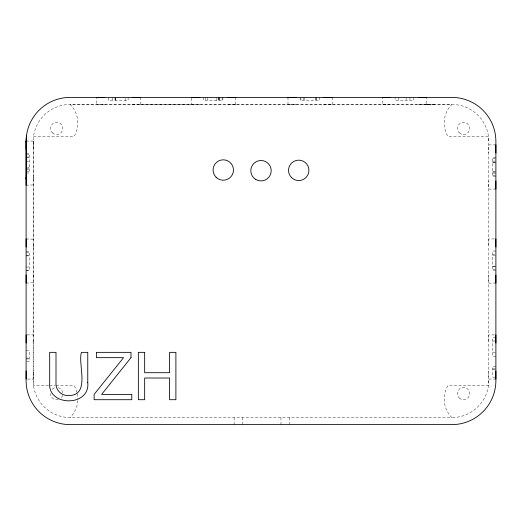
<?xml version="1.0" encoding="UTF-8"?>
<svg xmlns="http://www.w3.org/2000/svg" width="522" height="522" viewBox="0 0 522 522"><rect width="100%" height="100%" fill="white"/><g stroke="black" fill="none" stroke-linecap="round" stroke-linejoin="round"><path stroke-width="0.39" stroke-dasharray="2.61 1.96" d="M33.173 340.925L33.173 379.05L26.107 379.05M33.173 335.985L33.173 334.896L26.107 334.896M26.113 141.044L33.199 141.044L33.173 343.026M132.484 104.452L140.62 104.387L70.163 104.459A36.99 36.99 0 0 0 33.493 136.614L33.173 380.564L33.493 385.393L48.833 385.393M324.018 104.452L331.992 104.459M33.18 184.925L26.107 185.206M33.18 282.807L26.107 283.081M140.451 104.459L451.837 104.459A26.152 26.152 0 0 0 447.68 136.027L448.13 136.614L488.507 136.614L488.82 380.564L488.507 385.393L448.13 385.393L447.68 385.98A26.152 26.152 0 0 0 451.837 417.548L70.163 417.548A36.99 36.99 0 0 1 33.173 380.564L33.173 370.92M33.199 141.044L33.18 149.181M235.65 104.459L235.82 97.386M235.82 104.433L227.683 104.452M385.791 104.459L386.378 104.452M422.396 104.452L422.807 104.459M104.596 104.452L96.459 104.459L96.459 98.175M199.795 104.452L140.62 104.387M296.131 104.452L287.994 104.426M390.443 104.452L382.306 104.439L382.306 98.175M418.331 104.452L435.563 104.446L425.848 104.459L428.321 104.452L426.467 104.42L426.467 97.386M33.493 136.614L73.87 136.614L74.32 136.027A26.152 26.152 0 0 0 70.163 104.459L451.837 104.459A36.99 36.99 0 0 1 488.82 141.442M495.887 144.894L488.82 144.894L488.827 153.031M26.107 153.585L29.186 153.585L29.186 172.991L26.107 172.991M26.107 154.192L29.186 154.192M26.107 157.018L29.186 157.018M495.887 157.474L492.814 157.474L492.814 176.723L495.887 176.723M26.107 157.624L29.186 157.624M492.814 158.603L495.887 158.603M26.107 161.187L29.186 161.187M492.814 161.115L495.887 161.115M492.814 162.244L495.887 162.244M492.814 162.57L495.887 162.57M27.646 167.816L29.186 167.816M26.107 168.143L29.186 168.143M26.107 169.356L29.186 169.356M492.814 171.705L495.887 171.705M26.107 171.777L29.186 171.777M492.814 172.071L495.887 172.071M492.814 173.082L495.887 173.082M492.814 175.712L495.887 175.712M495.887 189.055L488.82 189.055L488.827 180.919M26.113 238.926L33.18 239.2M494.321 238.926L488.82 238.926L488.827 247.056M495.887 251.056L492.814 251.056L492.814 270.305L495.887 270.305M26.107 251.643L29.186 251.643L29.186 270.65L26.107 270.65M26.107 252.452L29.186 252.452M492.814 254.612L494.354 254.534M492.814 255.141L495.887 255.141M26.107 255.643L29.186 255.643M26.107 255.891L29.186 255.891M492.814 266.259L495.887 266.259M492.814 266.664L495.887 266.664M26.107 267.01L29.186 267.01M492.814 269.698L495.887 269.698M26.107 270.363L29.186 270.363M495.893 283.081L488.82 283.081L488.827 274.95M494.321 334.896L488.82 334.896L488.827 343.026M495.887 337.388L492.814 337.388L492.814 356.474L495.887 356.474M492.814 341.023L495.887 341.023M26.107 350.686L29.186 350.686L29.186 361.563L26.107 361.563M492.814 352.833L495.887 352.833M26.107 358.125L29.186 358.125M26.107 358.934L29.186 358.934M495.887 366.255L492.814 366.255L492.814 377.132L495.887 377.132M492.814 368.884L495.887 368.884M492.814 369.693L495.887 369.693M495.887 379.05L488.82 379.05L488.827 370.92M49.642 385.393L55.293 385.393M56.102 385.393L73.87 385.393L74.32 385.98A26.152 26.152 0 0 1 76.93 392.29M115.538 98.162L115.597 100.472M33.18 177.069L33.186 179.372M33.173 244.759L33.18 247.056M33.18 274.95L33.186 277.247M33.173 141.442L33.173 142.134M413.665 97.392L413.665 100.472L395.108 100.472L395.108 97.392M409.946 97.392L409.946 100.472M406.103 97.392L406.103 100.472M398.625 97.392L398.625 100.472M332.155 97.386L332.155 104.452M319.568 97.392L319.568 100.557L300.124 100.557L300.124 97.392M316.136 97.392L316.136 100.557M316.051 97.392L316.051 100.557M315.49 97.392L315.49 100.557M304.365 97.392L304.365 100.557M303.758 97.392L303.758 100.557M300.933 97.392L300.933 100.557M289.782 417.548L289.782 424.621M287.994 97.392L287.994 104.446M280.96 417.548L280.96 424.621M242.567 417.548L242.567 424.621M234.137 417.548L234.137 424.621M222.874 97.392L222.874 100.472L203.71 100.472L203.71 97.392M222.111 97.392L222.111 100.472M219.442 97.392L219.442 100.472M219.155 97.392L219.155 100.472M218.385 97.392L218.385 100.472M218.307 97.392L218.307 100.472M216.852 98.162L216.852 100.472M207.351 97.392L207.351 100.472M205.29 97.392L205.29 100.472M191.659 98.175L191.659 104.459M140.62 97.386L140.62 104.452M128.092 97.392L128.092 100.472L108.4 100.472L108.4 97.392M125.143 98.162L125.143 100.472M115.519 97.392L115.519 100.472M115.036 97.392L115.036 100.472M112.282 97.392L112.282 100.472M77.778 400.57A26.152 26.152 0 0 1 70.163 417.548M77.282 393.758A26.152 26.152 0 0 1 77.824 399.056M488.82 380.564A36.99 36.99 0 0 1 451.837 417.548M62.627 395.219A6.16 6.16 0 0 1 61.028 397.979M58.268 399.578A6.16 6.16 0 0 1 50.517 393.627M52.324 389.275A6.16 6.16 0 0 1 55.084 387.676M58.268 387.676A6.16 6.16 0 0 1 62.836 393.627M52.337 132.81A6.16 6.16 0 0 0 62.64 130.05A6.16 6.16 0 0 0 55.097 122.507A6.16 6.16 0 0 0 52.337 132.81M459.197 397.979A6.16 6.16 0 0 0 469.5 395.219A6.16 6.16 0 0 0 461.957 387.676A6.16 6.16 0 0 0 459.197 397.979M459.197 132.81A6.16 6.16 0 0 0 469.5 130.05A6.16 6.16 0 0 0 461.957 122.507A6.16 6.16 0 0 0 459.197 132.81"/><path stroke-width="0.78" d="M26.113 283.081L26.113 274.95M26.113 238.926L26.113 247.056M26.107 185.206L26.133 141.044L26.113 149.181M495.887 189.055L495.893 180.919M495.887 379.05L495.893 370.92M26.107 141.442A44.057 44.057 0 0 1 70.163 97.392L451.837 97.392A44.057 44.057 0 0 1 495.887 141.442L495.887 380.564A44.057 44.057 0 0 1 451.837 424.621L70.163 424.621A44.057 44.057 0 0 1 26.107 380.564L26.107 141.442L26.485 135.694M140.62 97.386L132.484 97.386M235.82 97.386L227.683 97.386M332.155 97.386L324.018 97.386M426.467 97.386L418.331 97.386M96.459 97.392L104.596 97.386M191.659 97.392L199.795 97.386M287.994 97.392L296.131 97.386M390.443 97.386L382.306 97.392M495.887 144.894L495.893 153.031M495.893 238.926L495.893 247.056M495.887 334.896L495.893 343.026M26.107 334.896L26.107 343.026M495.893 283.081L495.893 274.95M26.107 379.05L26.107 370.92M26.113 177.069L26.12 179.372M87.761 382.587C90.423 407.003 47.117 406.814 49.694 382.587L49.694 352.35L55.998 352.35L55.998 382.587C55.267 389.999 61.674 396.289 69.126 395.519C90.769 395.102 77.576 363.958 81.458 352.35L87.761 352.35L87.761 382.587M130.996 357.655L101.62 394.391L131.792 394.391L131.792 399.702L94.123 399.702L94.123 394.391L123.57 357.655L96.381 357.655L96.381 352.35L130.996 352.35L130.996 357.655M144.659 352.35L138.356 352.35L138.356 399.702L144.659 399.702L144.659 378.013L169.591 378.013L169.591 399.702L175.894 399.702L175.894 352.35L169.591 352.35L169.591 372.708L144.659 372.708L144.659 352.35M216.062 177.232A10.199 10.199 0 0 0 233.125 172.658A10.199 10.199 0 0 0 220.636 160.169A10.199 10.199 0 0 0 216.062 177.232M255.897 179.542A10.199 10.199 0 0 0 271.199 170.707A10.199 10.199 0 0 0 255.897 161.872A10.199 10.199 0 0 0 255.897 179.542M291.511 177.565A10.199 10.199 0 0 0 308.574 172.991A10.199 10.199 0 0 0 296.085 160.502A10.199 10.199 0 0 0 291.511 177.565"/></g></svg>
